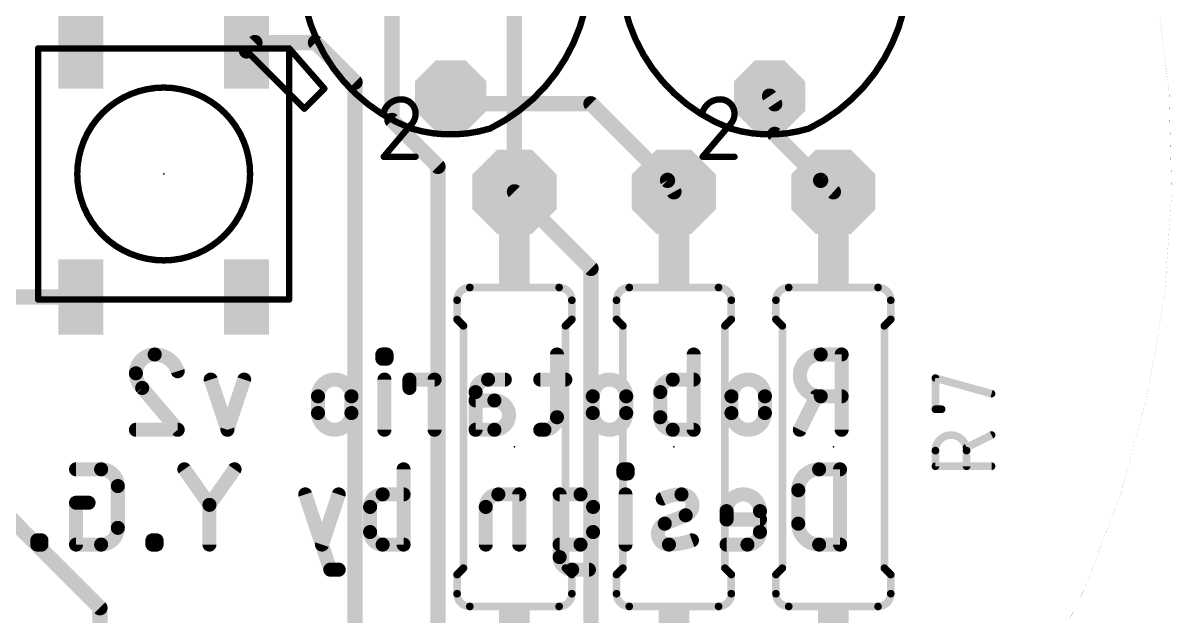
# Model space of a CAD drawing. Extents: x -0.9 to 40.8, y -0.8 to 48.5.
# Drawn here: x 17.95 to 40.83, y 11.14 to 22.95 of the extents above; entities that cross this region are included whole.
import ezdxf

# ---------------------------------------------------------------- set-up
doc = ezdxf.new("R2010")
doc.units = 0
for name, color, linetype in [('1', 12, 'CONTINUOUS'), ('16', 132, 'CONTINUOUS'), ('17', 110, 'CONTINUOUS'), ('20', 31, 'CONTINUOUS'), ('21', 253, 'CONTINUOUS'), ('23', 53, 'CONTINUOUS'), ('25', 253, 'CONTINUOUS'), ('28', 253, 'CONTINUOUS'), ('51', 253, 'CONTINUOUS')]:
    doc.layers.add(name, color=color, linetype=linetype)

# ---------------------------------------------------------------- blocks, each defined once
blk = doc.blocks.new('RECT')
blk.add_solid([(-0.5, -0.5), (0.5, -0.5), (-0.5, 0.5), (0.5, 0.5)])
blk = doc.blocks.new('OCTAGONP')
at = {"const_width": 0.5}
blk.add_lwpolyline([(-0.25, -0.1036), (-0.25, 0.1036), (-0.1036, 0.25), (0.1036, 0.25), (0.25, 0.1036), (0.25, -0.1036), (0.1036, -0.25), (-0.1036, -0.25), (-0.25, -0.1036), (-0.25, 0.1036)], dxfattribs=at)

msp = doc.modelspace()

# ---------------------------------------------------------------- linework, layer by layer
at = {"layer": '1', "const_width": 0.3048}
for points in [[(19.1018, 22.389), (19.1018, 23.369)], [(25.2984, 21.0044), (25.2984, 23.1648)], [(22.4018, 22.389), (22.568, 22.5552)], [(22.568, 22.5552), (23.7744, 22.5552)], [(23.7744, 22.5552), (24.5618, 21.7678)], [(24.5618, 21.7678), (24.5618, 9.4234)], [(26.5176, 21.336), (26.4668, 21.4884)], [(32.9184, 21.336), (32.8168, 21.4884)], [(29.2608, 21.336), (26.5176, 21.336)], [(30.7848, 19.812), (29.2608, 21.336)], [(32.9184, 20.7264), (32.9184, 21.336)], [(26.2128, 20.09), (25.2984, 21.0044)], [(33.8328, 19.812), (32.9184, 20.7264)], [(10.668, 20.1168), (19.4818, 11.303)], [(26.2128, 7.62), (26.2128, 20.09)], [(30.7848, 19.812), (30.9118, 19.5834)], [(33.8328, 19.812), (34.0868, 19.5834)], [(19.1018, 17.489), (17.563, 17.489)], [(19.4818, 11.303), (19.4818, 9.4234)]]:
    msp.add_lwpolyline(points, dxfattribs=at)
at = {"layer": '1', "const_width": 0.1524}
for points in [[(22.568, 22.6314, 1), (22.568, 22.479)], [(22.6219, 22.5013, 1), (22.5141, 22.6091)], [(23.8283, 22.6091, 1), (23.7205, 22.5013)], [(23.7744, 22.479, 1), (23.7744, 22.6314)], [(19.0256, 22.389, 1), (19.178, 22.389)], [(22.3479, 22.4429, 1), (22.4557, 22.3351)], [(24.638, 21.7678, 1), (24.4856, 21.7678)], [(24.5079, 21.7139, 1), (24.6157, 21.8217)], [(26.5391, 21.5125, 1), (26.3945, 21.4643)], [(32.8802, 21.5307, 1), (32.7534, 21.4461)], [(26.5176, 21.4122, 1), (26.5176, 21.2598)], [(26.4453, 21.3119, 1), (26.5899, 21.3601)], [(29.3147, 21.3899, 1), (29.2069, 21.2821)], [(29.2608, 21.2598, 1), (29.2608, 21.4122)], [(32.9946, 21.336, 1), (32.8422, 21.336)], [(32.855, 21.2937, 1), (32.9818, 21.3783)], [(25.3523, 21.0583, 1), (25.2445, 20.9505)], [(25.2222, 21.0044, 1), (25.3746, 21.0044)], [(32.9723, 20.7803, 1), (32.8645, 20.6725)], [(32.8422, 20.7264, 1), (32.9946, 20.7264)], [(26.289, 20.09, 1), (26.1366, 20.09)], [(26.1589, 20.0361, 1), (26.2667, 20.1439)], [(30.8514, 19.849, 1), (30.7182, 19.775)], [(30.7309, 19.7581, 1), (30.8387, 19.8659)], [(33.8838, 19.8686, 1), (33.7818, 19.7554)], [(33.7789, 19.7581, 1), (33.8867, 19.8659)], [(30.8452, 19.5464, 1), (30.9784, 19.6204)], [(34.0358, 19.5268, 1), (34.1378, 19.64)], [(19.1018, 17.4128, 1), (19.1018, 17.5652)], [(19.558, 11.303, 1), (19.4056, 11.303)], [(19.4279, 11.2491, 1), (19.5357, 11.3569)]]:
    msp.add_lwpolyline(points, format="xyb", dxfattribs=at)
at = {"layer": '16', "const_width": 0.3048}
for points in [[(27.7368, 24.0792), (27.7368, 19.5834)], [(29.2608, 18.0594), (27.7368, 19.5834)], [(29.2608, 7.9632), (29.2608, 18.0594)]]:
    msp.add_lwpolyline(points, dxfattribs=at)
at = {"layer": '16', "const_width": 0.1524}
for points in [[(27.7907, 19.6373, 1), (27.6829, 19.5295)], [(27.6606, 19.5834, 1), (27.813, 19.5834)], [(29.337, 18.0594, 1), (29.1846, 18.0594)], [(29.2069, 18.0055, 1), (29.3147, 18.1133)]]:
    msp.add_lwpolyline(points, format="xyb", dxfattribs=at)
at = {"layer": '20', "const_width": 0.001}
msp.add_lwpolyline([(9.4818, 38.0284, 3.7008), (30.4818, 38.0284)], format="xyb", dxfattribs=at)
at = {"layer": '21'}
for points, const_width in [([(24.3723, 26.3144, 0.5267), (25.6805, 20.845)], 0.127), ([(30.7223, 26.3144, 0.5267), (32.0305, 20.845)], 0.127), ([(27.2531, 20.8449, 0.3557), (29.1217, 24.9174)], 0.127), ([(33.6031, 20.8449, 0.3557), (35.4717, 24.9174)], 0.127), ([(18.2835, 22.439, 1), (18.2201, 22.439)], 0.0635), ([(18.2518, 22.4707, 1), (18.2518, 22.4073)], 0.0635), ([(22.3743, 22.4615, 1), (22.3293, 22.4165)], 0.0635), ([(22.3518, 22.4707, 1), (22.3518, 22.4073)], 0.0635), ([(22.3518, 22.4073, 1), (22.3518, 22.4707)], 0.0635), ([(23.2757, 22.4599, 1), (23.2279, 22.4181)], 0.0635), ([(23.2835, 22.439, 1), (23.2201, 22.439)], 0.0635), ([(23.2518, 22.4073, 1), (23.2518, 22.4707)], 0.0635), ([(20.7518, 18.2185, 1), (20.7518, 21.6595, 1), (20.7518, 18.2185)], 0.127), ([(23.2743, 21.5615, 1), (23.2293, 21.5165)], 0.0635), ([(23.2835, 21.539, 1), (23.2201, 21.539)], 0.0635), ([(23.2201, 21.539, 1), (23.2835, 21.539)], 0.0635), ([(23.2293, 21.5165, 1), (23.2743, 21.5615)], 0.0635), ([(23.9279, 21.6181, 1), (23.9757, 21.6599)], 0.0635), ([(23.9743, 21.6165, 1), (23.9293, 21.6615)], 0.0635), ([(23.5293, 21.2615, 1), (23.5743, 21.2165)], 0.0635), ([(23.5293, 21.2165, 1), (23.5743, 21.2615)], 0.0635), ([(25.6691, 20.8154, 1), (25.6919, 20.8746)], 0.0635), ([(27.2391, 20.8734, 1), (27.2671, 20.8164)], 0.0635), ([(32.0191, 20.8154, 1), (32.0419, 20.8746)], 0.0635), ([(33.5891, 20.8734, 1), (33.6171, 20.8164)], 0.0635), ([(26.8478, 17.6784, 0.4142), (26.5938, 17.4244)], 0.1524), ([(26.8478, 17.7165, 1), (26.8478, 17.6403)], 0.0762), ([(26.8478, 17.6403, 1), (26.8478, 17.7165)], 0.0762), ([(28.8798, 17.4244, 0.4142), (28.6258, 17.6784)], 0.1524), ([(28.6258, 17.7165, 1), (28.6258, 17.6403)], 0.0762), ([(28.6258, 17.6403, 1), (28.6258, 17.7165)], 0.0762), ([(30.0228, 17.6784, 0.4142), (29.7688, 17.4244)], 0.1524), ([(30.0228, 17.7165, 1), (30.0228, 17.6403)], 0.0762), ([(30.0228, 17.6403, 1), (30.0228, 17.7165)], 0.0762), ([(32.0548, 17.4244, 0.4142), (31.8008, 17.6784)], 0.1524), ([(31.8008, 17.7165, 1), (31.8008, 17.6403)], 0.0762), ([(31.8008, 17.6403, 1), (31.8008, 17.7165)], 0.0762), ([(33.1978, 17.6784, 0.4142), (32.9438, 17.4244)], 0.1524), ([(33.1978, 17.7165, 1), (33.1978, 17.6403)], 0.0762), ([(33.1978, 17.6403, 1), (33.1978, 17.7165)], 0.0762), ([(35.2298, 17.4244, 0.4142), (34.9758, 17.6784)], 0.1524), ([(34.9758, 17.7165, 1), (34.9758, 17.6403)], 0.0762), ([(34.9758, 17.6403, 1), (34.9758, 17.7165)], 0.0762), ([(18.2518, 17.4707, 1), (18.2518, 17.4073)], 0.0635), ([(18.2201, 17.439, 1), (18.2835, 17.439)], 0.0635), ([(23.2201, 17.439, 1), (23.2835, 17.439)], 0.0635), ([(23.2518, 17.4073, 1), (23.2518, 17.4707)], 0.0635), ([(26.6319, 17.4244, 1), (26.5557, 17.4244)], 0.0762), ([(26.5557, 17.4244, 1), (26.6319, 17.4244)], 0.0762), ([(28.9179, 17.4244, 1), (28.8417, 17.4244)], 0.0762), ([(28.8417, 17.4244, 1), (28.9179, 17.4244)], 0.0762), ([(29.8069, 17.4244, 1), (29.7307, 17.4244)], 0.0762), ([(29.7307, 17.4244, 1), (29.8069, 17.4244)], 0.0762), ([(32.0929, 17.4244, 1), (32.0167, 17.4244)], 0.0762), ([(32.0167, 17.4244, 1), (32.0929, 17.4244)], 0.0762), ([(32.9819, 17.4244, 1), (32.9057, 17.4244)], 0.0762), ([(32.9057, 17.4244, 1), (32.9819, 17.4244)], 0.0762), ([(35.2679, 17.4244, 1), (35.1917, 17.4244)], 0.0762), ([(35.1917, 17.4244, 1), (35.2679, 17.4244)], 0.0762), ([(26.5557, 17.0434, 1), (26.6319, 17.0434)], 0.0762), ([(26.6207, 17.0703, 1), (26.5669, 17.0165)], 0.0762), ([(26.7589, 16.9164, 1), (26.6827, 16.9164)], 0.0762), ([(26.6939, 16.8895, 1), (26.7477, 16.9433)], 0.0762), ([(28.7909, 16.9164, 1), (28.7147, 16.9164)], 0.0762), ([(28.7259, 16.9433, 1), (28.7797, 16.8895)], 0.0762), ([(28.8417, 17.0434, 1), (28.9179, 17.0434)], 0.0762), ([(28.9067, 17.0165, 1), (28.8529, 17.0703)], 0.0762), ([(29.7307, 17.0434, 1), (29.8069, 17.0434)], 0.0762), ([(29.7957, 17.0703, 1), (29.7419, 17.0165)], 0.0762), ([(29.9339, 16.9164, 1), (29.8577, 16.9164)], 0.0762), ([(29.8689, 16.8895, 1), (29.9227, 16.9433)], 0.0762), ([(31.9659, 16.9164, 1), (31.8897, 16.9164)], 0.0762), ([(31.9009, 16.9433, 1), (31.9547, 16.8895)], 0.0762), ([(32.0167, 17.0434, 1), (32.0929, 17.0434)], 0.0762), ([(32.0817, 17.0165, 1), (32.0279, 17.0703)], 0.0762), ([(32.9057, 17.0434, 1), (32.9819, 17.0434)], 0.0762), ([(32.9707, 17.0703, 1), (32.9169, 17.0165)], 0.0762), ([(33.1089, 16.9164, 1), (33.0327, 16.9164)], 0.0762), ([(33.0439, 16.8895, 1), (33.0977, 16.9433)], 0.0762), ([(35.1409, 16.9164, 1), (35.0647, 16.9164)], 0.0762), ([(35.0759, 16.9433, 1), (35.1297, 16.8895)], 0.0762), ([(35.1917, 17.0434, 1), (35.2679, 17.0434)], 0.0762), ([(35.2567, 17.0165, 1), (35.2029, 17.0703)], 0.0762), ([(26.6827, 12.0904, 1), (26.7589, 12.0904)], 0.0762), ([(26.7477, 12.0635, 1), (26.6939, 12.1173)], 0.0762), ([(28.7147, 12.0904, 1), (28.7909, 12.0904)], 0.0762), ([(28.7797, 12.1173, 1), (28.7259, 12.0635)], 0.0762), ([(29.8577, 12.0904, 1), (29.9339, 12.0904)], 0.0762), ([(29.9227, 12.0635, 1), (29.8689, 12.1173)], 0.0762), ([(31.8897, 12.0904, 1), (31.9659, 12.0904)], 0.0762), ([(31.9547, 12.1173, 1), (31.9009, 12.0635)], 0.0762), ([(33.0327, 12.0904, 1), (33.1089, 12.0904)], 0.0762), ([(33.0977, 12.0635, 1), (33.0439, 12.1173)], 0.0762), ([(35.0647, 12.0904, 1), (35.1409, 12.0904)], 0.0762), ([(35.1297, 12.1173, 1), (35.0759, 12.0635)], 0.0762), ([(26.6319, 11.9634, 1), (26.5557, 11.9634)], 0.0762), ([(26.5669, 11.9903, 1), (26.6207, 11.9365)], 0.0762), ([(28.9179, 11.9634, 1), (28.8417, 11.9634)], 0.0762), ([(28.8529, 11.9365, 1), (28.9067, 11.9903)], 0.0762), ([(29.8069, 11.9634, 1), (29.7307, 11.9634)], 0.0762), ([(29.7419, 11.9903, 1), (29.7957, 11.9365)], 0.0762), ([(32.0929, 11.9634, 1), (32.0167, 11.9634)], 0.0762), ([(32.0279, 11.9365, 1), (32.0817, 11.9903)], 0.0762), ([(32.9819, 11.9634, 1), (32.9057, 11.9634)], 0.0762), ([(32.9169, 11.9903, 1), (32.9707, 11.9365)], 0.0762), ([(35.2679, 11.9634, 1), (35.1917, 11.9634)], 0.0762), ([(35.2029, 11.9365, 1), (35.2567, 11.9903)], 0.0762), ([(26.5938, 11.5824, 0.4142), (26.8478, 11.3284)], 0.1524), ([(26.6319, 11.5824, 1), (26.5557, 11.5824)], 0.0762), ([(26.5557, 11.5824, 1), (26.6319, 11.5824)], 0.0762), ([(28.6258, 11.3284, 0.4142), (28.8798, 11.5824)], 0.1524), ([(28.9179, 11.5824, 1), (28.8417, 11.5824)], 0.0762), ([(28.8417, 11.5824, 1), (28.9179, 11.5824)], 0.0762), ([(29.7688, 11.5824, 0.4142), (30.0228, 11.3284)], 0.1524), ([(29.8069, 11.5824, 1), (29.7307, 11.5824)], 0.0762), ([(29.7307, 11.5824, 1), (29.8069, 11.5824)], 0.0762), ([(31.8008, 11.3284, 0.4142), (32.0548, 11.5824)], 0.1524), ([(32.0929, 11.5824, 1), (32.0167, 11.5824)], 0.0762), ([(32.0167, 11.5824, 1), (32.0929, 11.5824)], 0.0762), ([(32.9438, 11.5824, 0.4142), (33.1978, 11.3284)], 0.1524), ([(32.9819, 11.5824, 1), (32.9057, 11.5824)], 0.0762), ([(32.9057, 11.5824, 1), (32.9819, 11.5824)], 0.0762), ([(34.9758, 11.3284, 0.4142), (35.2298, 11.5824)], 0.1524), ([(35.2679, 11.5824, 1), (35.1917, 11.5824)], 0.0762), ([(35.1917, 11.5824, 1), (35.2679, 11.5824)], 0.0762), ([(26.8478, 11.3665, 1), (26.8478, 11.2903)], 0.0762), ([(26.8478, 11.2903, 1), (26.8478, 11.3665)], 0.0762), ([(28.6258, 11.3665, 1), (28.6258, 11.2903)], 0.0762), ([(28.6258, 11.2903, 1), (28.6258, 11.3665)], 0.0762), ([(30.0228, 11.3665, 1), (30.0228, 11.2903)], 0.0762), ([(30.0228, 11.2903, 1), (30.0228, 11.3665)], 0.0762), ([(31.8008, 11.3665, 1), (31.8008, 11.2903)], 0.0762), ([(31.8008, 11.2903, 1), (31.8008, 11.3665)], 0.0762), ([(33.1978, 11.3665, 1), (33.1978, 11.2903)], 0.0762), ([(33.1978, 11.2903, 1), (33.1978, 11.3665)], 0.0762), ([(34.9758, 11.3665, 1), (34.9758, 11.2903)], 0.0762), ([(34.9758, 11.2903, 1), (34.9758, 11.3665)], 0.0762)]:
    msp.add_lwpolyline(points, format="xyb", dxfattribs=dict(at, const_width=const_width))
for points, const_width in [([(18.2518, 17.439), (18.2518, 22.439)], 0.127), ([(18.2518, 22.439), (22.3518, 22.439)], 0.127), ([(22.3518, 22.439), (23.2518, 22.439)], 0.127), ([(22.3518, 22.439), (23.2518, 21.539)], 0.127), ([(23.2518, 22.439), (23.2518, 21.539)], 0.127), ([(23.9518, 21.639), (23.2518, 22.439)], 0.127), ([(23.2518, 21.539), (23.2518, 17.439)], 0.127), ([(23.2518, 21.539), (23.5518, 21.239)], 0.127), ([(23.5518, 21.239), (23.9518, 21.639)], 0.127), ([(26.8478, 17.6784), (28.6258, 17.6784)], 0.1524), ([(30.0228, 17.6784), (31.8008, 17.6784)], 0.1524), ([(33.1978, 17.6784), (34.9758, 17.6784)], 0.1524), ([(23.2518, 17.439), (18.2518, 17.439)], 0.127), ([(26.5938, 17.4244), (26.5938, 17.0434)], 0.1524), ([(28.8798, 17.4244), (28.8798, 17.0434)], 0.1524), ([(29.7688, 17.4244), (29.7688, 17.0434)], 0.1524), ([(32.0548, 17.4244), (32.0548, 17.0434)], 0.1524), ([(32.9438, 17.4244), (32.9438, 17.0434)], 0.1524), ([(35.2298, 17.4244), (35.2298, 17.0434)], 0.1524), ([(26.7208, 16.9164), (26.5938, 17.0434)], 0.1524), ([(26.7208, 12.0904), (26.7208, 16.9164)], 0.1524), ([(28.7528, 16.9164), (28.8798, 17.0434)], 0.1524), ([(28.7528, 12.0904), (28.7528, 16.9164)], 0.1524), ([(29.8958, 16.9164), (29.7688, 17.0434)], 0.1524), ([(29.8958, 12.0904), (29.8958, 16.9164)], 0.1524), ([(31.9278, 16.9164), (32.0548, 17.0434)], 0.1524), ([(31.9278, 12.0904), (31.9278, 16.9164)], 0.1524), ([(33.0708, 16.9164), (32.9438, 17.0434)], 0.1524), ([(33.0708, 12.0904), (33.0708, 16.9164)], 0.1524), ([(35.1028, 16.9164), (35.2298, 17.0434)], 0.1524), ([(35.1028, 12.0904), (35.1028, 16.9164)], 0.1524), ([(26.7208, 12.0904), (26.5938, 11.9634)], 0.1524), ([(28.7528, 12.0904), (28.8798, 11.9634)], 0.1524), ([(29.8958, 12.0904), (29.7688, 11.9634)], 0.1524), ([(31.9278, 12.0904), (32.0548, 11.9634)], 0.1524), ([(33.0708, 12.0904), (32.9438, 11.9634)], 0.1524), ([(35.1028, 12.0904), (35.2298, 11.9634)], 0.1524), ([(26.5938, 11.5824), (26.5938, 11.9634)], 0.1524), ([(28.8798, 11.5824), (28.8798, 11.9634)], 0.1524), ([(29.7688, 11.5824), (29.7688, 11.9634)], 0.1524), ([(32.0548, 11.5824), (32.0548, 11.9634)], 0.1524), ([(32.9438, 11.5824), (32.9438, 11.9634)], 0.1524), ([(35.2298, 11.5824), (35.2298, 11.9634)], 0.1524), ([(26.8478, 11.3284), (28.6258, 11.3284)], 0.1524), ([(30.0228, 11.3284), (31.8008, 11.3284)], 0.1524), ([(33.1978, 11.3284), (34.9758, 11.3284)], 0.1524)]:
    msp.add_lwpolyline(points, dxfattribs=dict(at, const_width=const_width))
at = {"layer": '23'}
for p in [(20.7518, 19.939), (27.7368, 14.5034), (30.9118, 14.5034), (34.0868, 14.5034)]:
    msp.add_point(p, dxfattribs=at)
at = {"layer": '25', "const_width": 0.1524}
for points in [[(36.1188, 15.2541), (36.1188, 15.875)], [(36.1188, 15.875), (37.2364, 15.5646)], [(36.243, 15.2541), (36.1188, 15.2541)], [(37.2364, 14.7412), (36.7397, 14.4928)], [(36.1188, 14.1203), (36.1188, 14.4308)], [(36.7397, 14.4308), (36.7397, 14.1203)], [(37.2364, 14.1203), (36.1188, 14.1203)]]:
    msp.add_lwpolyline(points, dxfattribs=at)
at = {"layer": '25'}
for points, const_width in [([(36.1569, 15.875, 1), (36.0807, 15.875)], 0.0762), ([(36.129, 15.9117, 1), (36.1086, 15.8383)], 0.0762), ([(37.2262, 15.5278, 1), (37.2466, 15.6013)], 0.0762), ([(36.1188, 15.2922, 1), (36.1188, 15.216)], 0.0762), ([(36.243, 15.216, 1), (36.243, 15.2922)], 0.0762), ([(36.0807, 15.2541, 1), (36.1569, 15.2541)], 0.0762), ([(36.7397, 14.4308, 1), (36.1188, 14.4308)], 0.1524), ([(37.2534, 14.7071, 1), (37.2194, 14.7753)], 0.0762), ([(36.1569, 14.4308, 1), (36.0807, 14.4308)], 0.0762), ([(36.0807, 14.4308, 1), (36.1569, 14.4308)], 0.0762), ([(36.7227, 14.5269, 1), (36.7567, 14.4588)], 0.0762), ([(36.7778, 14.4308, 1), (36.7016, 14.4308)], 0.0762), ([(36.7016, 14.4308, 1), (36.7778, 14.4308)], 0.0762), ([(36.1188, 14.1584, 1), (36.1188, 14.0822)], 0.0762), ([(37.2364, 14.0822, 1), (37.2364, 14.1584)], 0.0762), ([(36.0807, 14.1203, 1), (36.1569, 14.1203)], 0.0762), ([(36.7016, 14.1203, 1), (36.7778, 14.1203)], 0.0762)]:
    msp.add_lwpolyline(points, format="xyb", dxfattribs=dict(at, const_width=const_width))
at = {"layer": '28'}
for points, const_width in [([(20.5734, 16.3449, 0.4142), (20.1987, 15.9703)], 0.2794), ([(21.0313, 16.0119, 0.3252), (20.5734, 16.3449)], 0.2794), ([(20.5734, 16.4147, 1), (20.5734, 16.2751)], 0.1397), ([(20.5734, 16.2751, 1), (20.5734, 16.4147)], 0.1397), ([(25.1763, 16.3449, 1), (25.0366, 16.3449)], 0.1397), ([(25.1064, 16.4147, 1), (25.1064, 16.2751)], 0.1397), ([(25.2595, 16.3449, 1), (25.1198, 16.3449)], 0.1397), ([(25.1897, 16.2751, 1), (25.1897, 16.4147)], 0.1397), ([(28.6533, 16.3449, 1), (28.5136, 16.3449)], 0.1397), ([(31.3755, 16.3449, 1), (31.2358, 16.3449)], 0.1397), ([(33.8356, 16.3449, 1), (33.8356, 15.5123)], 0.2794), ([(33.8356, 16.4147, 1), (33.8356, 16.2751)], 0.1397), ([(33.8356, 16.2751, 1), (33.8356, 16.4147)], 0.1397), ([(34.3218, 16.3449, 1), (34.182, 16.3449)], 0.1397), ([(34.2519, 16.2751, 1), (34.2519, 16.4147)], 0.1397), ([(25.1064, 16.3315, 1), (25.1064, 16.1918)], 0.1397), ([(25.0366, 16.2616, 1), (25.1763, 16.2616)], 0.1397), ([(25.1198, 16.2616, 1), (25.2595, 16.2616)], 0.1397), ([(25.1897, 16.1918, 1), (25.1897, 16.3315)], 0.1397), ([(20.1987, 15.9703, 0.2053), (20.3236, 15.6789)], 0.2794), ([(20.2686, 15.9703, 1), (20.1289, 15.9702)], 0.1397), ([(20.1289, 15.9703, 1), (20.2686, 15.9703)], 0.1397), ([(20.9648, 15.9904, 1), (21.0977, 16.0334)], 0.1397), ([(20.3768, 15.7241, 1), (20.2704, 15.6336)], 0.1397), ([(20.2754, 15.6283, 1), (20.3718, 15.7294)], 0.1397), ([(21.7551, 15.8675, 1), (21.6225, 15.8233)], 0.1397), ([(22.4211, 15.8233, 1), (22.2886, 15.8675)], 0.1397), ([(24.4911, 15.5123, 1), (23.8251, 15.5123)], 0.2794), ([(25.2179, 15.8454, 1), (25.0782, 15.8454)], 0.1397), ([(25.6461, 15.9152, 1), (25.6461, 15.7755)], 0.1397), ([(25.7159, 15.8454, 1), (25.5762, 15.8454)], 0.1397), ([(26.2155, 15.8454, 1), (26.0758, 15.8454)], 0.1397), ([(26.1456, 15.7755, 1), (26.1456, 15.9152)], 0.1397), ([(27.2121, 15.8454, 0.4142), (26.9623, 15.5956)], 0.2794), ([(27.2121, 15.9152, 1), (27.2121, 15.7755)], 0.1397), ([(27.2121, 15.7755, 1), (27.2121, 15.9152)], 0.1397), ([(27.5451, 15.7755, 1), (27.5451, 15.9152)], 0.1397), ([(28.2505, 15.9152, 1), (28.2505, 15.7755)], 0.1397), ([(28.75, 15.7755, 1), (28.75, 15.9152)], 0.1397), ([(29.962, 15.5123, 1), (29.296, 15.5123)], 0.2794), ([(30.8894, 15.8454, 0.4142), (30.6396, 15.5956)], 0.2794), ([(30.8894, 15.9152, 1), (30.8894, 15.7755)], 0.1397), ([(30.8894, 15.7755, 1), (30.8894, 15.9152)], 0.1397), ([(31.3057, 15.7755, 1), (31.3057, 15.9152)], 0.1397), ([(32.7235, 15.5123, 1), (32.0575, 15.5123)], 0.2794), ([(23.8949, 15.5123, 1), (23.7552, 15.5123)], 0.1397), ([(23.7552, 15.5123, 1), (23.8949, 15.5123)], 0.1397), ([(24.5609, 15.5123, 1), (24.4212, 15.5123)], 0.1397), ([(24.4212, 15.5123, 1), (24.5609, 15.5123)], 0.1397), ([(25.5762, 15.6789, 1), (25.7159, 15.6789)], 0.1397), ([(27.0322, 15.5956, 1), (26.8925, 15.5956)], 0.1397), ([(26.8925, 15.5956, 1), (27.0322, 15.5956)], 0.1397), ([(26.9623, 15.4989, 1), (26.9623, 15.3592)], 0.1397), ([(27.337, 14.8463, 1), (27.337, 15.4291)], 0.2794), ([(27.337, 15.4989, 1), (27.337, 15.3592)], 0.1397), ([(27.337, 15.3592, 1), (27.337, 15.4989)], 0.1397), ([(29.3658, 15.5123, 1), (29.2261, 15.5123)], 0.1397), ([(29.2261, 15.5123, 1), (29.3658, 15.5123)], 0.1397), ([(30.0319, 15.5123, 1), (29.8922, 15.5123)], 0.1397), ([(29.8922, 15.5123, 1), (30.0319, 15.5123)], 0.1397), ([(30.7095, 15.5956, 1), (30.5698, 15.5956)], 0.1397), ([(30.5698, 15.5956, 1), (30.7095, 15.5956)], 0.1397), ([(32.1273, 15.5123, 1), (31.9876, 15.5123)], 0.1397), ([(31.9876, 15.5123, 1), (32.1273, 15.5123)], 0.1397), ([(32.7934, 15.5123, 1), (32.6537, 15.5123)], 0.1397), ([(32.6537, 15.5123, 1), (32.7934, 15.5123)], 0.1397), ([(33.8148, 15.4811, 1), (33.6899, 15.5436)], 0.1397), ([(33.8356, 15.5822, 1), (33.8356, 15.4425)], 0.1397), ([(33.8356, 15.4425, 1), (33.8356, 15.5822)], 0.1397), ([(34.2519, 15.4425, 1), (34.2519, 15.5822)], 0.1397), ([(23.8949, 15.1793, 1), (23.7552, 15.1793)], 0.1397), ([(23.7552, 15.1793, 1), (23.8949, 15.1793)], 0.1397), ([(23.8251, 15.1793, 1), (24.4911, 15.1793)], 0.2794), ([(24.5609, 15.1793, 1), (24.4212, 15.1793)], 0.1397), ([(24.4212, 15.1793, 1), (24.5609, 15.1793)], 0.1397), ([(28.3337, 14.8463, 0.4142), (28.5835, 15.0961)], 0.2794), ([(28.6533, 15.0961, 1), (28.5136, 15.0961)], 0.1397), ([(28.5136, 15.0961, 1), (28.6533, 15.0961)], 0.1397), ([(29.3658, 15.1793, 1), (29.2261, 15.1793)], 0.1397), ([(29.2261, 15.1793, 1), (29.3658, 15.1793)], 0.1397), ([(29.296, 15.1793, 1), (29.962, 15.1793)], 0.2794), ([(30.0319, 15.1793, 1), (29.8922, 15.1793)], 0.1397), ([(29.8922, 15.1793, 1), (30.0319, 15.1793)], 0.1397), ([(30.6396, 15.0961, 0.4142), (30.8894, 14.8463)], 0.2794), ([(30.7095, 15.0961, 1), (30.5698, 15.0961)], 0.1397), ([(30.5698, 15.0961, 1), (30.7095, 15.0961)], 0.1397), ([(32.0575, 15.1793, 1), (32.7235, 15.1793)], 0.2794), ([(32.1273, 15.1793, 1), (31.9876, 15.1793)], 0.1397), ([(31.9876, 15.1793, 1), (32.1273, 15.1793)], 0.1397), ([(32.7934, 15.1793, 1), (32.6537, 15.1793)], 0.1397), ([(32.6537, 15.1793, 1), (32.7934, 15.1793)], 0.1397), ([(20.1987, 14.9162, 1), (20.1987, 14.7765)], 0.1397), ([(20.9781, 14.8011, 1), (21.0845, 14.8915)], 0.1397), ([(21.0313, 14.7765, 1), (21.0313, 14.9162)], 0.1397), ([(21.9555, 14.8684, 1), (22.0881, 14.8242)], 0.1397), ([(21.9555, 14.8242, 1), (22.0881, 14.8684)], 0.1397), ([(25.0782, 14.8463, 1), (25.2179, 14.8463)], 0.1397), ([(26.0758, 14.8463, 1), (26.2155, 14.8463)], 0.1397), ([(26.9623, 14.9162, 1), (26.9623, 14.7765)], 0.1397), ([(26.8925, 14.8463, 1), (27.0322, 14.8463)], 0.1397), ([(27.337, 14.9162, 1), (27.337, 14.7765)], 0.1397), ([(27.337, 14.7765, 1), (27.337, 14.9162)], 0.1397), ([(28.2505, 14.9162, 1), (28.2505, 14.7765)], 0.1397), ([(28.3337, 14.9161, 1), (28.3337, 14.7764)], 0.1397), ([(28.3337, 14.7765, 1), (28.3337, 14.9162)], 0.1397), ([(30.8894, 14.9162, 1), (30.8894, 14.7765)], 0.1397), ([(30.8894, 14.7765, 1), (30.8894, 14.9162)], 0.1397), ([(31.2358, 14.8463, 1), (31.3755, 14.8463)], 0.1397), ([(31.3057, 14.7765, 1), (31.3057, 14.9162)], 0.1397), ([(33.3569, 14.8775, 1), (33.4818, 14.8151)], 0.1397), ([(34.182, 14.8463, 1), (34.3218, 14.8463)], 0.1397), ([(19.0066, 14.1288, 1), (19.0066, 13.9891)], 0.1397), ([(19.8392, 13.7259, 0.4142), (19.5062, 14.0589)], 0.2794), ([(19.5062, 14.1288, 1), (19.5062, 13.9891)], 0.1397), ([(19.5062, 13.9891, 1), (19.5062, 14.1288)], 0.1397), ([(21.2209, 14.0992, 1), (21.1068, 14.0186)], 0.1397), ([(22.22, 14.0186, 1), (22.1059, 14.0992)], 0.1397), ([(25.5983, 14.0589, 1), (25.4586, 14.0589)], 0.1397), ([(29.9063, 14.1288, 1), (29.9063, 13.9891)], 0.1397), ([(29.9761, 14.0589, 1), (29.8364, 14.0589)], 0.1397), ([(30.0594, 14.0589, 1), (29.9197, 14.0589)], 0.1397), ([(29.9895, 13.9891, 1), (29.9895, 14.1288)], 0.1397), ([(33.8036, 14.0589, 0.4142), (33.3873, 13.6426)], 0.2794), ([(33.8036, 14.1288, 1), (33.8036, 13.9891)], 0.1397), ([(33.8036, 13.9891, 1), (33.8036, 14.1288)], 0.1397), ([(34.2898, 14.0589, 1), (34.1501, 14.0589)], 0.1397), ([(34.2199, 13.9891, 1), (34.2199, 14.1288)], 0.1397), ([(29.9063, 14.0455, 1), (29.9063, 13.9058)], 0.1397), ([(29.8364, 13.9756, 1), (29.9761, 13.9756)], 0.1397), ([(29.9197, 13.9756, 1), (30.0594, 13.9756)], 0.1397), ([(29.9895, 13.9058, 1), (29.9895, 14.0455)], 0.1397), ([(19.909, 13.7259, 1), (19.7693, 13.7259)], 0.1397), ([(19.7693, 13.7259, 1), (19.909, 13.7259)], 0.1397), ([(33.4572, 13.6426, 1), (33.3175, 13.6426)], 0.1397), ([(19.0066, 13.4627, 1), (19.0066, 13.323)], 0.1397), ([(19.0765, 13.3929, 1), (18.9368, 13.3929)], 0.1397), ([(19.2564, 13.323, 1), (19.2564, 13.4627)], 0.1397), ([(23.6371, 13.5815, 1), (23.5046, 13.5373)], 0.1397), ([(24.3031, 13.5373, 1), (24.1706, 13.5815)], 0.1397), ([(25.1122, 13.5594, 0.4142), (24.8624, 13.3096)], 0.2794), ([(25.1122, 13.6292, 1), (25.1122, 13.4895)], 0.1397), ([(25.1122, 13.4895, 1), (25.1122, 13.6292)], 0.1397), ([(25.5284, 13.4895, 1), (25.5284, 13.6292)], 0.1397), ([(27.4158, 13.5594, 0.4142), (27.166, 13.3096)], 0.2794), ([(27.4158, 13.6292, 1), (27.4158, 13.4895)], 0.1397), ([(27.4158, 13.4895, 1), (27.4158, 13.6292)], 0.1397), ([(27.9019, 13.5594, 1), (27.7622, 13.5594)], 0.1397), ([(27.8321, 13.4895, 1), (27.8321, 13.6292)], 0.1397), ([(28.7058, 13.5594, 1), (28.5661, 13.5594)], 0.1397), ([(28.636, 13.6292, 1), (28.636, 13.4895)], 0.1397), ([(29.302, 13.3096, 0.4142), (29.0522, 13.5594)], 0.2794), ([(29.0522, 13.6292, 1), (29.0522, 13.4895)], 0.1397), ([(29.0522, 13.4895, 1), (29.0522, 13.6292)], 0.1397), ([(30.0178, 13.5594, 1), (29.8781, 13.5594)], 0.1397), ([(31.0628, 13.5594, 0.1025), (30.6881, 13.4761)], 0.2794), ([(30.6595, 13.5398, 1), (30.7168, 13.4124)], 0.1397), ([(31.146, 13.1431, 0.8318), (31.0628, 13.5594)], 0.2794), ([(31.0618, 13.6292, 1), (31.0638, 13.4895)], 0.1397), ([(31.0638, 13.4895, 1), (31.0618, 13.6292)], 0.1397), ([(32.6256, 13.2263, 1), (31.9596, 13.2263)], 0.2794), ([(33.3175, 13.6426, 1), (33.4572, 13.6426)], 0.1397), ([(21.7332, 13.3512, 1), (21.5935, 13.3512)], 0.1397), ([(21.6063, 13.3915, 1), (21.7205, 13.3109)], 0.1397), ([(21.6063, 13.3109, 1), (21.7205, 13.3915)], 0.1397), ([(24.9322, 13.3096, 1), (24.7925, 13.3096)], 0.1397), ([(24.7925, 13.3096, 1), (24.9322, 13.3096)], 0.1397), ([(27.2359, 13.3096, 1), (27.0962, 13.3096)], 0.1397), ([(27.0962, 13.3096, 1), (27.2359, 13.3096)], 0.1397), ([(29.3719, 13.3096, 1), (29.2322, 13.3096)], 0.1397), ([(29.2322, 13.3096, 1), (29.3719, 13.3096)], 0.1397), ([(31.1201, 13.2079, 1), (31.172, 13.0782)], 0.1397), ([(31.172, 13.0782, 1), (31.1201, 13.2079)], 0.1397), ([(32.0294, 13.2263, 1), (31.8897, 13.2263)], 0.1397), ([(31.8897, 13.2263, 1), (32.0294, 13.2263)], 0.1397), ([(32.6955, 13.2263, 1), (32.5558, 13.2263)], 0.1397), ([(32.5558, 13.2263, 1), (32.6955, 13.2263)], 0.1397), ([(30.7298, 12.9766, 0.8318), (30.813, 12.5603)], 0.2794), ([(30.7038, 13.0414, 1), (30.7557, 12.9117)], 0.1397), ([(30.7557, 12.9117, 1), (30.7038, 13.0414)], 0.1397), ([(31.8897, 13.0598, 1), (32.0294, 13.0598)], 0.1397), ([(31.9596, 13.1297, 1), (31.9596, 12.99)], 0.1397), ([(32.6256, 12.99, 1), (32.6256, 13.1297)], 0.1397), ([(33.3873, 12.9766, 0.4142), (33.8036, 12.5603)], 0.2794), ([(33.4572, 12.9766, 1), (33.3175, 12.9766)], 0.1397), ([(33.3175, 12.9766, 1), (33.4572, 12.9766)], 0.1397), ([(19.5062, 12.5603, 0.4142), (19.8392, 12.8933)], 0.2794), ([(19.909, 12.8933, 1), (19.7693, 12.8933)], 0.1397), ([(19.7693, 12.8933, 1), (19.909, 12.8933)], 0.1397), ([(24.9322, 12.8101, 1), (24.7925, 12.8101)], 0.1397), ([(24.7925, 12.8101, 1), (24.9322, 12.8101)], 0.1397), ([(24.8624, 12.8101, 0.4142), (25.1122, 12.5603)], 0.2794), ([(29.0522, 12.5603, 0.4142), (29.302, 12.8101)], 0.2794), ([(29.3719, 12.8101, 1), (29.2322, 12.8101)], 0.1397), ([(29.2322, 12.8101, 1), (29.3719, 12.8101)], 0.1397), ([(32.3759, 12.5603, 0.4142), (32.6256, 12.8101)], 0.2794), ([(32.6955, 12.8101, 1), (32.5558, 12.8101)], 0.1397), ([(32.5558, 12.8101, 1), (32.6955, 12.8101)], 0.1397), ([(18.3048, 12.6436, 1), (18.1651, 12.6436)], 0.1397), ([(18.1651, 12.5603, 1), (18.3048, 12.5603)], 0.1397), ([(18.235, 12.7134, 1), (18.235, 12.5737)], 0.1397), ([(18.235, 12.6302, 1), (18.235, 12.4904)], 0.1397), ([(18.3881, 12.6436, 1), (18.2484, 12.6436)], 0.1397), ([(18.2484, 12.5603, 1), (18.3881, 12.5603)], 0.1397), ([(18.3182, 12.5737, 1), (18.3182, 12.7134)], 0.1397), ([(18.3182, 12.4904, 1), (18.3182, 12.6302)], 0.1397), ([(19.0066, 12.6302, 1), (19.0066, 12.4904)], 0.1397), ([(18.9368, 12.5603, 1), (19.0765, 12.5603)], 0.1397), ([(19.5062, 12.6302, 1), (19.5062, 12.4904)], 0.1397), ([(19.5062, 12.4904, 1), (19.5062, 12.6302)], 0.1397), ([(20.5974, 12.6436, 1), (20.4577, 12.6436)], 0.1397), ([(20.4577, 12.5603, 1), (20.5974, 12.5603)], 0.1397), ([(20.5276, 12.7134, 1), (20.5276, 12.5737)], 0.1397), ([(20.5276, 12.6302, 1), (20.5276, 12.4904)], 0.1397), ([(20.6807, 12.6436, 1), (20.541, 12.6436)], 0.1397), ([(20.541, 12.5603, 1), (20.6807, 12.5603)], 0.1397), ([(20.6108, 12.5737, 1), (20.6108, 12.7134)], 0.1397), ([(20.6108, 12.4904, 1), (20.6108, 12.6302)], 0.1397), ([(21.5935, 12.5603, 1), (21.7332, 12.5603)], 0.1397), ([(23.8376, 12.5824, 1), (23.9701, 12.5382)], 0.1397), ([(25.1122, 12.6302, 1), (25.1122, 12.4904)], 0.1397), ([(25.1122, 12.4904, 1), (25.1122, 12.6302)], 0.1397), ([(25.4586, 12.5603, 1), (25.5983, 12.5603)], 0.1397), ([(25.5284, 12.4904, 1), (25.5284, 12.6302)], 0.1397), ([(27.0962, 12.5603, 1), (27.2359, 12.5603)], 0.1397), ([(27.7622, 12.5603, 1), (27.9019, 12.5603)], 0.1397), ([(28.636, 12.6302, 1), (28.636, 12.4904)], 0.1397), ([(29.0522, 12.6302, 1), (29.0522, 12.4904)], 0.1397), ([(29.0522, 12.4904, 1), (29.0522, 12.6302)], 0.1397), ([(29.8781, 12.5603, 1), (30.0178, 12.5603)], 0.1397), ([(30.813, 12.5603, 0.083), (31.2709, 12.6436)], 0.2794), ([(30.812, 12.6301, 1), (30.814, 12.4905)], 0.1397), ([(30.814, 12.4905, 1), (30.812, 12.6301)], 0.1397), ([(31.2946, 12.5778, 1), (31.2473, 12.7093)], 0.1397), ([(31.9596, 12.6302, 1), (31.9596, 12.4904)], 0.1397), ([(32.3759, 12.6302, 1), (32.3759, 12.4904)], 0.1397), ([(32.3759, 12.4904, 1), (32.3759, 12.6302)], 0.1397), ([(33.8036, 12.6302, 1), (33.8036, 12.4904)], 0.1397), ([(33.8036, 12.4905, 1), (33.8036, 12.6301)], 0.1397), ([(34.1501, 12.5603, 1), (34.2898, 12.5603)], 0.1397), ([(34.2199, 12.4904, 1), (34.2199, 12.6302)], 0.1397), ([(28.7058, 12.3105, 1), (28.5661, 12.3105)], 0.1397), ([(28.5661, 12.3105, 1), (28.7058, 12.3105)], 0.1397), ([(28.636, 12.3105, 0.4142), (28.8857, 12.0608)], 0.2794), ([(24.0704, 12.1306, 1), (24.0704, 11.9909)], 0.1397), ([(24.0041, 12.0387, 1), (24.1366, 12.0829)], 0.1397), ([(24.2369, 11.9909, 1), (24.2369, 12.1306)], 0.1397), ([(28.8857, 12.1306, 1), (28.8857, 11.9909)], 0.1397), ([(28.8857, 11.9909, 1), (28.8857, 12.1306)], 0.1397), ([(29.2188, 11.9909, 1), (29.2188, 12.1306)], 0.1397)]:
    msp.add_lwpolyline(points, format="xyb", dxfattribs=dict(at, const_width=const_width))
at = {"layer": '28', "const_width": 0.2794}
for points in [[(25.1897, 16.3449), (25.1064, 16.3449)], [(25.1064, 16.3449), (25.1064, 16.2616)], [(25.1897, 16.2616), (25.1897, 16.3449)], [(28.5835, 16.3449), (28.5835, 15.0961)], [(31.3057, 16.3449), (31.3057, 14.8463)], [(34.2519, 16.3449), (33.8356, 16.3449)], [(34.2519, 14.8463), (34.2519, 16.3449)], [(25.1064, 16.2616), (25.1897, 16.2616)], [(20.3236, 15.6789), (21.0313, 14.8463)], [(22.0218, 14.8463), (21.6888, 15.8454)], [(22.3548, 15.8454), (22.0218, 14.8463)], [(25.1481, 14.8463), (25.1481, 15.8454)], [(26.1456, 15.8454), (25.6461, 15.8454)], [(25.6461, 15.8454), (25.6461, 15.6789)], [(26.1456, 14.8463), (26.1456, 15.8454)], [(27.2121, 15.8454), (27.5451, 15.8454)], [(28.75, 15.8454), (28.2505, 15.8454)], [(30.8894, 15.8454), (31.3057, 15.8454)], [(23.8251, 15.5123), (23.8251, 15.1793)], [(24.4911, 15.1793), (24.4911, 15.5123)], [(26.9623, 14.8463), (26.9623, 15.5956)], [(26.9623, 15.4291), (27.337, 15.4291)], [(29.296, 15.5123), (29.296, 15.1793)], [(29.962, 15.1793), (29.962, 15.5123)], [(30.6396, 15.0961), (30.6396, 15.5956)], [(32.0575, 15.5123), (32.0575, 15.1793)], [(32.7235, 15.1793), (32.7235, 15.5123)], [(33.4193, 14.8463), (33.7524, 15.5123)], [(33.8356, 15.5123), (34.2519, 15.5123)], [(21.0313, 14.8463), (20.1987, 14.8463)], [(27.337, 14.8463), (26.9623, 14.8463)], [(28.3337, 14.8463), (28.2505, 14.8463)], [(31.3057, 14.8463), (30.8894, 14.8463)], [(19.5062, 14.0589), (19.0066, 14.0589)], [(21.6634, 13.3512), (21.1639, 14.0589)], [(22.1629, 14.0589), (21.6634, 13.3512)], [(25.5284, 14.0589), (25.5284, 12.5603)], [(29.9895, 14.0589), (29.9063, 14.0589)], [(29.9063, 14.0589), (29.9063, 13.9756)], [(29.9895, 13.9756), (29.9895, 14.0589)], [(34.2199, 14.0589), (33.8036, 14.0589)], [(34.2199, 12.5603), (34.2199, 14.0589)], [(29.9063, 13.9756), (29.9895, 13.9756)], [(19.8392, 12.8933), (19.8392, 13.7259)], [(33.3873, 13.6426), (33.3873, 12.9766)], [(19.2564, 13.3929), (19.0066, 13.3929)], [(19.0066, 13.3929), (19.0066, 12.5603)], [(24.0704, 12.0608), (23.5708, 13.5594)], [(24.2369, 13.5594), (23.9039, 12.5603)], [(25.1122, 13.5594), (25.5284, 13.5594)], [(27.8321, 13.5594), (27.4158, 13.5594)], [(27.8321, 12.5603), (27.8321, 13.5594)], [(29.0522, 13.5594), (28.636, 13.5594)], [(28.636, 13.5594), (28.636, 12.3105)], [(29.9479, 12.5603), (29.9479, 13.5594)], [(21.6634, 12.5603), (21.6634, 13.3512)], [(24.8624, 12.8101), (24.8624, 13.3096)], [(27.166, 13.3096), (27.166, 12.5603)], [(29.302, 12.8101), (29.302, 13.3096)], [(30.7298, 12.9766), (31.146, 13.1431)], [(31.9596, 13.2263), (31.9596, 13.0598)], [(32.6256, 12.8101), (32.6256, 13.2263)], [(31.9596, 13.0598), (32.6256, 13.0598)], [(18.3182, 12.6436), (18.235, 12.6436)], [(18.235, 12.6436), (18.235, 12.5603)], [(18.235, 12.5603), (18.3182, 12.5603)], [(18.3182, 12.5603), (18.3182, 12.6436)], [(19.0066, 12.5603), (19.5062, 12.5603)], [(20.6108, 12.6436), (20.5276, 12.6436)], [(20.5276, 12.6436), (20.5276, 12.5603)], [(20.5276, 12.5603), (20.6108, 12.5603)], [(20.6108, 12.5603), (20.6108, 12.6436)], [(25.5284, 12.5603), (25.1122, 12.5603)], [(28.636, 12.5603), (29.0522, 12.5603)], [(31.9596, 12.5603), (32.3759, 12.5603)], [(33.8036, 12.5603), (34.2199, 12.5603)], [(24.2369, 12.0608), (24.0704, 12.0608)], [(28.8857, 12.0608), (29.2188, 12.0608)]]:
    msp.add_lwpolyline(points, dxfattribs=at)
at = {"layer": '51'}
for points, const_width in [([(25.4825, 21.4249, 0.3252), (25.1333, 21.1709)], 0.127), ([(25.7683, 21.1392, 0.4142), (25.4825, 21.4249)], 0.127), ([(25.4825, 21.4566, 1), (25.4825, 21.3932)], 0.0635), ([(25.4825, 21.3932, 1), (25.4826, 21.4566)], 0.0635), ([(31.8326, 21.4249, 0.3252), (31.4833, 21.1709)], 0.127), ([(32.1183, 21.1392, 0.4142), (31.8326, 21.4249)], 0.127), ([(31.8326, 21.4566, 1), (31.8326, 21.3932)], 0.0635), ([(31.8325, 21.3932, 1), (31.8326, 21.4566)], 0.0635), ([(25.1031, 21.1807, 1), (25.1635, 21.1611)], 0.0635), ([(25.673, 20.9169, 0.2053), (25.7683, 21.1392)], 0.127), ([(25.8, 21.1392, 1), (25.7366, 21.1391)], 0.0635), ([(25.7366, 21.1392, 1), (25.8, 21.1392)], 0.0635), ([(31.4531, 21.1807, 1), (31.5135, 21.1611)], 0.0635), ([(32.0231, 20.9169, 0.2053), (32.1183, 21.1392)], 0.127), ([(32.15, 21.1392, 1), (32.0866, 21.1391)], 0.0635), ([(32.0866, 21.1392, 1), (32.1501, 21.1392)], 0.0635), ([(25.6512, 20.9399, 1), (25.6949, 20.8939)], 0.0635), ([(25.6805, 20.8449, 0.1508), (27.2531, 20.8449)], 0.127), ([(25.6899, 20.8752, 1), (25.6711, 20.8146)], 0.0635), ([(25.6972, 20.8963, 1), (25.6489, 20.9375)], 0.0635), ([(27.2625, 20.8146, 1), (27.2437, 20.8752)], 0.0635), ([(32.0012, 20.9399, 1), (32.0449, 20.8939)], 0.0635), ([(32.0305, 20.8449, 0.1508), (33.6031, 20.8449)], 0.127), ([(32.0399, 20.8752, 1), (32.0211, 20.8146)], 0.0635), ([(32.0472, 20.8963, 1), (31.9989, 20.9375)], 0.0635), ([(33.6125, 20.8146, 1), (33.5937, 20.8752)], 0.0635), ([(25.1333, 20.3136, 1), (25.1333, 20.2502)], 0.0635), ([(25.1091, 20.3025, 1), (25.1575, 20.2613)], 0.0635), ([(25.7683, 20.2502, 1), (25.7683, 20.3136)], 0.0635), ([(31.4591, 20.3025, 1), (31.5075, 20.2613)], 0.0635), ([(31.4833, 20.3136, 1), (31.4833, 20.2502)], 0.0635), ([(32.1183, 20.2502, 1), (32.1183, 20.3136)], 0.0635), ([(27.8892, 19.5834, 1), (27.5844, 19.5834)], 0.3048), ([(31.0642, 19.5834, 1), (30.7594, 19.5834)], 0.3048), ([(34.2392, 19.5834, 1), (33.9344, 19.5834)], 0.3048), ([(27.5844, 18.5674, 1), (27.8892, 18.5674)], 0.3048), ([(30.7594, 18.5674, 1), (31.0642, 18.5674)], 0.3048), ([(33.9344, 18.5674, 1), (34.2392, 18.5674)], 0.3048)]:
    msp.add_lwpolyline(points, format="xyb", dxfattribs=dict(at, const_width=const_width))
for points, const_width in [([(25.673, 20.9169), (25.1333, 20.2819)], 0.127), ([(32.0231, 20.9169), (31.4833, 20.2819)], 0.127), ([(25.1333, 20.2819), (25.7683, 20.2819)], 0.127), ([(31.4833, 20.2819), (32.1183, 20.2819)], 0.127), ([(27.7368, 19.5834), (27.7368, 18.5674)], 0.6096), ([(30.9118, 19.5834), (30.9118, 18.5674)], 0.6096), ([(34.0868, 19.5834), (34.0868, 18.5674)], 0.6096)]:
    msp.add_lwpolyline(points, dxfattribs=dict(at, const_width=const_width))

# ---------------------------------------------------------------- block references
at = {"layer": '1', "xscale": 1.5, "yscale": 0.9, "rotation": 90}
for p in [(19.1018, 22.389), (22.4018, 22.389), (19.1018, 17.489), (22.4018, 17.489)]:
    msp.add_blockref('RECT', p, dxfattribs=at)
at = {"layer": '17'}
for p, xscale, yscale, rotation in [((26.4668, 21.4884), 1.4224, 1.4224, 180), ((26.4668, 21.4884), 1.4224, 1.4224, 180), ((32.8168, 21.4884), 1.4224, 1.4224, 180), ((32.8168, 21.4884), 1.4224, 1.4224, 180), ((27.7368, 19.5834), 1.6764, 1.6764, 270), ((27.7368, 19.5834), 1.6764, 1.6764, 270), ((30.9118, 19.5834), 1.6764, 1.6764, 270), ((30.9118, 19.5834), 1.6764, 1.6764, 270), ((34.0868, 19.5834), 1.6764, 1.6764, 270), ((34.0868, 19.5834), 1.6764, 1.6764, 270)]:
    msp.add_blockref('OCTAGONP', p, dxfattribs=dict(at, xscale=xscale, yscale=yscale, rotation=rotation))
at = {"layer": '21', "xscale": 0.8636, "yscale": 0.6096, "rotation": 270}
for p in [(27.7368, 18.1102), (30.9118, 18.1102), (34.0868, 18.1102), (27.7368, 10.8966), (30.9118, 10.8966), (34.0868, 10.8966)]:
    msp.add_blockref('RECT', p, dxfattribs=at)

doc.saveas('drawing.dxf')
